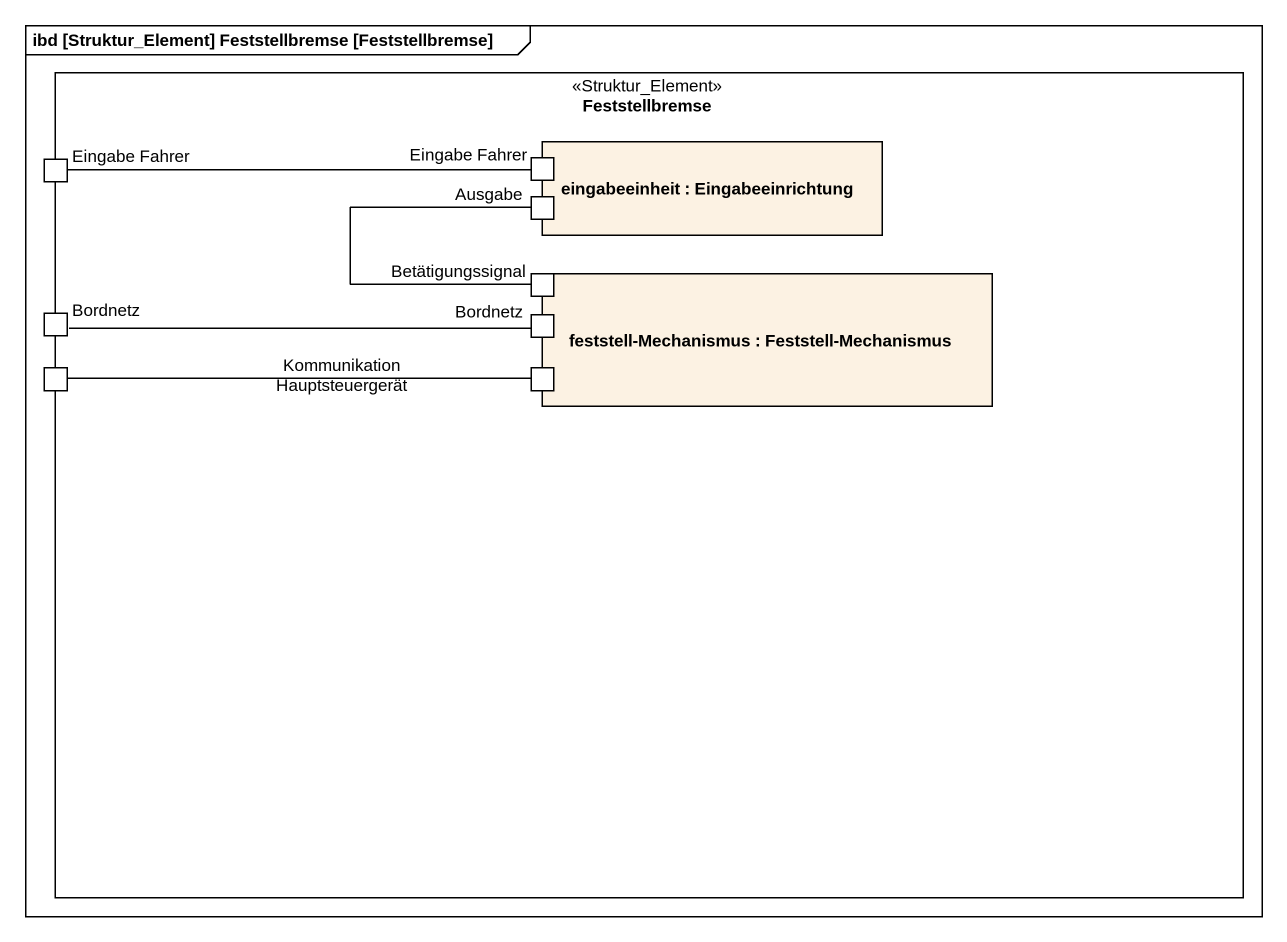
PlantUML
@startuml
mainframe ibd [Struktur_Element] Feststellbremse [Feststellbremse]
rectangle Feststellbremse <<Struktur_Element>> {
  port "Eingabe Fahrer" as Eingabe_Fahrer
  rectangle "eingabeeinheit : Eingabeeinrichtung" as eingabeeinheit {
    port "Eingabe Fahrer" as Eingabe_Fahrer_2
    port Ausgabe
  }
  rectangle "feststell-Mechanismus : Feststell-Mechanismus" as feststell_Mechanismus {
    port Betätigungssignal
    port "Bordnetz" as Bordnetz_2
    port "Kommunikation Hauptsteuergerät" as Kommunikation
  }
  port Bordnetz
  port " " as port1
}
Eingabe_Fahrer_2 -left- Eingabe_Fahrer
Ausgabe -- Betätigungssignal
Bordnetz_2 -left- Bordnetz
Kommunikation -left- port1
@enduml
